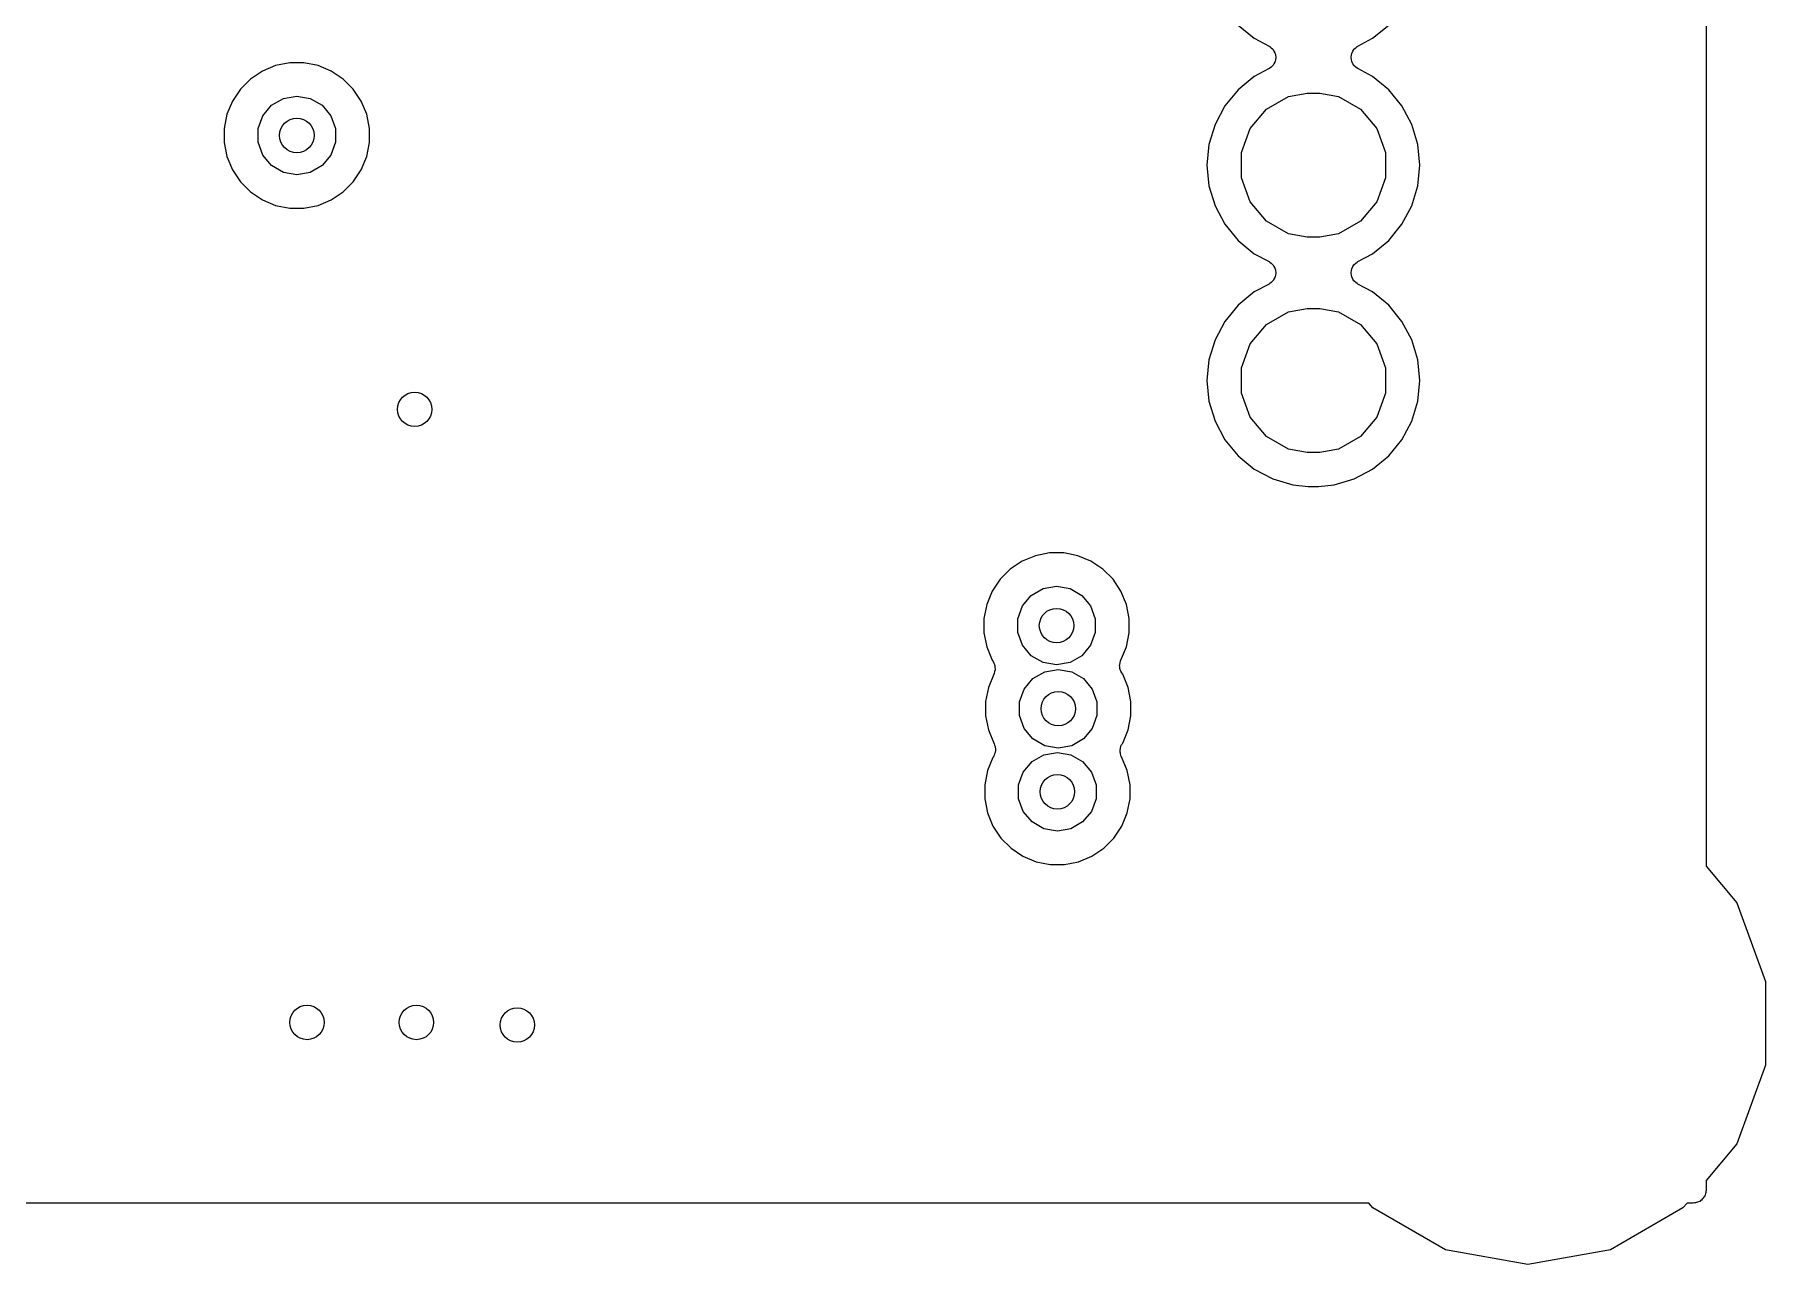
# Model space of a CAD drawing. Extents: x 91.4 to 190.2, y -113.9 to -59.9.
# Drawn here: x 169.81 to 190.22, y -113.85 to -99.35 of the extents above; entities that cross this region are included whole.
import ezdxf

# ---------------------------------------------------------------- set-up
doc = ezdxf.new("R2010")
doc.units = 0
doc.header["$MEASUREMENT"] = 0
doc.layers.add('BLACK', color=7, linetype='CONTINUOUS')

msp = doc.modelspace()

# ---------------------------------------------------------------- linework, layer by layer
at = {"layer": 'BLACK', "linetype": 'CONTINUOUS'}
for p, q in [((189.52, -62.0385), (189.52, -109.157)), ((184.002, -99.2382), (184.192, -99.3944)), ((184.192, -99.3944), (184.367, -99.4877)), ((185.413, -99.4877), (185.588, -99.3944)), ((185.588, -99.3944), (185.778, -99.2382)), ((184.367, -99.4877), (184.371, -99.4908)), ((184.371, -99.4908), (184.375, -99.4926)), ((184.375, -99.4926), (184.391, -99.5068)), ((184.391, -99.5068), (184.408, -99.5199)), ((184.408, -99.5199), (184.41, -99.5241)), ((184.41, -99.5241), (184.414, -99.5274)), ((184.414, -99.5274), (184.424, -99.5461)), ((184.424, -99.5461), (184.435, -99.5641)), ((184.435, -99.5641), (184.436, -99.569)), ((184.436, -99.569), (184.439, -99.5733)), ((184.439, -99.5733), (184.442, -99.5943)), ((184.442, -99.5943), (184.446, -99.6151)), ((185.334, -99.6151), (185.338, -99.5943)), ((185.338, -99.5943), (185.341, -99.5733)), ((185.341, -99.5733), (185.344, -99.569)), ((185.344, -99.569), (185.345, -99.5641)), ((185.345, -99.5641), (185.356, -99.5461)), ((185.356, -99.5461), (185.366, -99.5274)), ((185.366, -99.5274), (185.37, -99.5241)), ((185.37, -99.5241), (185.372, -99.5199)), ((185.372, -99.5199), (185.389, -99.5068)), ((185.389, -99.5068), (185.405, -99.4926)), ((185.405, -99.4926), (185.409, -99.4908)), ((185.409, -99.4908), (185.413, -99.4877)), ((172.494, -99.7804), (172.354, -99.8742)), ((172.65, -99.7157), (172.494, -99.7804)), ((172.816, -99.6828), (172.65, -99.7157)), ((172.984, -99.6828), (172.816, -99.6828)), ((173.15, -99.7157), (172.984, -99.6828)), ((173.306, -99.7804), (173.15, -99.7157)), ((173.446, -99.8742), (173.306, -99.7804)), ((184.367, -99.7523), (184.192, -99.8456)), ((184.371, -99.7492), (184.367, -99.7523)), ((184.375, -99.7474), (184.371, -99.7492)), ((184.391, -99.7332), (184.375, -99.7474)), ((184.408, -99.7201), (184.391, -99.7332)), ((184.41, -99.7159), (184.408, -99.7201)), ((184.414, -99.7126), (184.41, -99.7159)), ((184.424, -99.6939), (184.414, -99.7126)), ((184.435, -99.6759), (184.424, -99.6939)), ((184.436, -99.671), (184.435, -99.6759)), ((184.439, -99.6667), (184.436, -99.671)), ((184.442, -99.6457), (184.439, -99.6667)), ((184.446, -99.6249), (184.442, -99.6457)), ((184.446, -99.6151), (184.445, -99.62)), ((184.445, -99.62), (184.446, -99.6249)), ((185.335, -99.62), (185.334, -99.6151)), ((185.334, -99.6249), (185.335, -99.62)), ((185.338, -99.6457), (185.334, -99.6249)), ((185.341, -99.6667), (185.338, -99.6457)), ((185.344, -99.671), (185.341, -99.6667)), ((185.345, -99.6759), (185.344, -99.671)), ((185.356, -99.6939), (185.345, -99.6759)), ((185.366, -99.7126), (185.356, -99.6939)), ((185.37, -99.7159), (185.366, -99.7126)), ((185.372, -99.7201), (185.37, -99.7159)), ((185.389, -99.7332), (185.372, -99.7201)), ((185.405, -99.7474), (185.389, -99.7332)), ((185.409, -99.7492), (185.405, -99.7474)), ((185.413, -99.7523), (185.409, -99.7492)), ((185.588, -99.8456), (185.413, -99.7523)), ((172.234, -99.9936), (172.14, -100.134)), ((172.354, -99.8742), (172.234, -99.9936)), ((173.566, -99.9936), (173.446, -99.8742)), ((173.66, -100.134), (173.566, -99.9936)), ((184.002, -100.002), (183.846, -100.192)), ((184.192, -99.8456), (184.002, -100.002)), ((185.778, -100.002), (185.588, -99.8456)), ((185.934, -100.192), (185.778, -100.002)), ((172.14, -100.134), (172.076, -100.29)), ((172.498, -100.308), (172.602, -100.184)), ((172.602, -100.184), (172.741, -100.104)), ((172.741, -100.104), (172.9, -100.076)), ((172.9, -100.076), (173.059, -100.104)), ((173.059, -100.104), (173.198, -100.184)), ((173.198, -100.184), (173.302, -100.308)), ((173.724, -100.29), (173.66, -100.134)), ((183.846, -100.192), (183.73, -100.409)), ((184.335, -100.229), (184.595, -100.079)), ((184.595, -100.079), (184.816, -100.04)), ((184.816, -100.04), (184.964, -100.04)), ((184.964, -100.04), (185.185, -100.079)), ((185.185, -100.079), (185.445, -100.229)), ((186.05, -100.409), (185.934, -100.192)), ((172.076, -100.29), (172.043, -100.456)), ((172.443, -100.459), (172.498, -100.308)), ((173.302, -100.308), (173.357, -100.459)), ((173.757, -100.456), (173.724, -100.29)), ((183.73, -100.409), (183.658, -100.645)), ((184.143, -100.458), (184.335, -100.229)), ((185.445, -100.229), (185.637, -100.458)), ((186.122, -100.645), (186.05, -100.409)), ((172.043, -100.456), (172.043, -100.624)), ((172.043, -100.624), (172.076, -100.79)), ((172.443, -100.621), (172.443, -100.459)), ((172.498, -100.772), (172.443, -100.621)), ((173.357, -100.621), (173.302, -100.772)), ((173.357, -100.459), (173.357, -100.621)), ((173.724, -100.79), (173.757, -100.624)), ((173.757, -100.624), (173.757, -100.456)), ((184.04, -100.74), (184.143, -100.458)), ((185.637, -100.458), (185.74, -100.74)), ((172.076, -100.79), (172.14, -100.946)), ((172.602, -100.896), (172.498, -100.772)), ((173.302, -100.772), (173.198, -100.896)), ((173.66, -100.946), (173.724, -100.79)), ((183.658, -100.645), (183.634, -100.89)), ((184.04, -101.04), (184.04, -100.74)), ((185.74, -100.74), (185.74, -101.04)), ((186.146, -100.89), (186.122, -100.645)), ((172.14, -100.946), (172.234, -101.086)), ((172.741, -100.976), (172.602, -100.896)), ((172.9, -101.004), (172.741, -100.976)), ((173.059, -100.976), (172.9, -101.004)), ((173.198, -100.896), (173.059, -100.976)), ((173.566, -101.086), (173.66, -100.946)), ((183.634, -100.89), (183.658, -101.135)), ((184.143, -101.322), (184.04, -101.04)), ((185.74, -101.04), (185.637, -101.322)), ((186.122, -101.135), (186.146, -100.89)), ((172.234, -101.086), (172.354, -101.206)), ((172.354, -101.206), (172.494, -101.3)), ((173.306, -101.3), (173.446, -101.206)), ((173.446, -101.206), (173.566, -101.086)), ((183.658, -101.135), (183.73, -101.371)), ((186.05, -101.371), (186.122, -101.135)), ((172.494, -101.3), (172.65, -101.364)), ((172.65, -101.364), (172.816, -101.397)), ((172.816, -101.397), (172.984, -101.397)), ((172.984, -101.397), (173.15, -101.364)), ((173.15, -101.364), (173.306, -101.3)), ((183.73, -101.371), (183.846, -101.588)), ((184.335, -101.551), (184.143, -101.322)), ((185.637, -101.322), (185.445, -101.551)), ((185.934, -101.588), (186.05, -101.371)), ((183.846, -101.588), (184.002, -101.778)), ((184.595, -101.701), (184.335, -101.551)), ((185.445, -101.551), (185.185, -101.701)), ((185.778, -101.778), (185.934, -101.588)), ((184.002, -101.778), (184.192, -101.934)), ((184.816, -101.74), (184.595, -101.701)), ((184.964, -101.74), (184.816, -101.74)), ((185.185, -101.701), (184.964, -101.74)), ((185.588, -101.934), (185.778, -101.778)), ((184.192, -101.934), (184.367, -102.028)), ((184.367, -102.028), (184.371, -102.031)), ((184.371, -102.031), (184.375, -102.033)), ((184.375, -102.033), (184.391, -102.047)), ((184.391, -102.047), (184.408, -102.06)), ((184.408, -102.06), (184.41, -102.064)), ((185.37, -102.064), (185.372, -102.06)), ((185.372, -102.06), (185.389, -102.047)), ((185.389, -102.047), (185.405, -102.033)), ((185.405, -102.033), (185.409, -102.031)), ((185.409, -102.031), (185.413, -102.028)), ((185.413, -102.028), (185.588, -101.934)), ((184.408, -102.26), (184.391, -102.273)), ((184.41, -102.256), (184.408, -102.26)), ((184.41, -102.064), (184.414, -102.067)), ((184.414, -102.253), (184.41, -102.256)), ((184.414, -102.067), (184.424, -102.086)), ((184.424, -102.234), (184.414, -102.253)), ((184.424, -102.086), (184.435, -102.104)), ((184.435, -102.216), (184.424, -102.234)), ((184.435, -102.104), (184.436, -102.109)), ((184.436, -102.211), (184.435, -102.216)), ((184.436, -102.109), (184.439, -102.113)), ((184.439, -102.207), (184.436, -102.211)), ((184.439, -102.113), (184.442, -102.134)), ((184.442, -102.186), (184.439, -102.207)), ((184.442, -102.134), (184.446, -102.155)), ((184.446, -102.165), (184.442, -102.186)), ((184.446, -102.155), (184.445, -102.16)), ((184.445, -102.16), (184.446, -102.165)), ((185.334, -102.155), (185.338, -102.134)), ((185.335, -102.16), (185.334, -102.155)), ((185.334, -102.165), (185.335, -102.16)), ((185.338, -102.186), (185.334, -102.165)), ((185.338, -102.134), (185.341, -102.113)), ((185.341, -102.207), (185.338, -102.186)), ((185.341, -102.113), (185.344, -102.109)), ((185.344, -102.211), (185.341, -102.207)), ((185.344, -102.109), (185.345, -102.104)), ((185.345, -102.216), (185.344, -102.211)), ((185.345, -102.104), (185.356, -102.086)), ((185.356, -102.234), (185.345, -102.216)), ((185.356, -102.086), (185.366, -102.067)), ((185.366, -102.253), (185.356, -102.234)), ((185.366, -102.067), (185.37, -102.064)), ((185.37, -102.256), (185.366, -102.253)), ((185.372, -102.26), (185.37, -102.256)), ((185.389, -102.273), (185.372, -102.26)), ((184.192, -102.386), (184.002, -102.542)), ((184.367, -102.292), (184.192, -102.386)), ((184.371, -102.289), (184.367, -102.292)), ((184.375, -102.287), (184.371, -102.289)), ((184.391, -102.273), (184.375, -102.287)), ((185.405, -102.287), (185.389, -102.273)), ((185.409, -102.289), (185.405, -102.287)), ((185.413, -102.292), (185.409, -102.289)), ((185.588, -102.386), (185.413, -102.292)), ((185.778, -102.542), (185.588, -102.386)), ((184.002, -102.542), (183.846, -102.732)), ((184.335, -102.769), (184.595, -102.619)), ((184.595, -102.619), (184.816, -102.58)), ((184.816, -102.58), (184.964, -102.58)), ((184.964, -102.58), (185.185, -102.619)), ((185.185, -102.619), (185.445, -102.769)), ((185.934, -102.732), (185.778, -102.542)), ((183.846, -102.732), (183.73, -102.949)), ((184.143, -102.998), (184.335, -102.769)), ((185.445, -102.769), (185.637, -102.998)), ((186.05, -102.949), (185.934, -102.732)), ((183.73, -102.949), (183.658, -103.185)), ((184.04, -103.28), (184.143, -102.998)), ((185.637, -102.998), (185.74, -103.28)), ((186.122, -103.185), (186.05, -102.949)), ((183.658, -103.185), (183.634, -103.43)), ((184.04, -103.58), (184.04, -103.28)), ((185.74, -103.28), (185.74, -103.58)), ((186.146, -103.43), (186.122, -103.185)), ((183.634, -103.43), (183.658, -103.675)), ((186.122, -103.675), (186.146, -103.43)), ((183.658, -103.675), (183.73, -103.911)), ((184.143, -103.862), (184.04, -103.58)), ((185.74, -103.58), (185.637, -103.862)), ((186.05, -103.911), (186.122, -103.675)), ((184.335, -104.091), (184.143, -103.862)), ((185.637, -103.862), (185.445, -104.091)), ((183.73, -103.911), (183.846, -104.128)), ((184.595, -104.241), (184.335, -104.091)), ((185.445, -104.091), (185.185, -104.241)), ((185.934, -104.128), (186.05, -103.911)), ((183.846, -104.128), (184.002, -104.318)), ((184.816, -104.28), (184.595, -104.241)), ((184.964, -104.28), (184.816, -104.28)), ((185.185, -104.241), (184.964, -104.28)), ((185.778, -104.318), (185.934, -104.128)), ((184.002, -104.318), (184.192, -104.474)), ((184.192, -104.474), (184.409, -104.59)), ((185.371, -104.59), (185.588, -104.474)), ((185.588, -104.474), (185.778, -104.318)), ((184.409, -104.59), (184.645, -104.662)), ((184.645, -104.662), (184.829, -104.68)), ((184.829, -104.68), (184.951, -104.68)), ((184.951, -104.68), (185.135, -104.662)), ((185.135, -104.662), (185.371, -104.59)), ((181.61, -105.496), (181.454, -105.56)), ((181.776, -105.463), (181.61, -105.496)), ((181.944, -105.463), (181.776, -105.463)), ((182.11, -105.496), (181.944, -105.463)), ((182.266, -105.56), (182.11, -105.496)), ((181.314, -105.654), (181.194, -105.774)), ((181.454, -105.56), (181.314, -105.654)), ((182.406, -105.654), (182.266, -105.56)), ((182.526, -105.774), (182.406, -105.654)), ((181.1, -105.914), (181.036, -106.07)), ((181.194, -105.774), (181.1, -105.914)), ((181.562, -105.964), (181.701, -105.884)), ((181.701, -105.884), (181.86, -105.856)), ((181.86, -105.856), (182.019, -105.884)), ((182.019, -105.884), (182.158, -105.964)), ((182.62, -105.914), (182.526, -105.774)), ((182.684, -106.07), (182.62, -105.914)), ((181.036, -106.07), (181.003, -106.236)), ((181.403, -106.239), (181.458, -106.088)), ((181.458, -106.088), (181.562, -105.964)), ((182.158, -105.964), (182.262, -106.088)), ((182.262, -106.088), (182.317, -106.239)), ((182.717, -106.236), (182.684, -106.07)), ((181.003, -106.236), (181.003, -106.404)), ((181.403, -106.401), (181.403, -106.239)), ((182.317, -106.239), (182.317, -106.401)), ((182.717, -106.404), (182.717, -106.236)), ((181.003, -106.404), (181.036, -106.57)), ((181.458, -106.552), (181.403, -106.401)), ((181.562, -106.676), (181.458, -106.552)), ((182.262, -106.552), (182.158, -106.676)), ((182.317, -106.401), (182.262, -106.552)), ((182.684, -106.57), (182.717, -106.404)), ((181.036, -106.57), (181.1, -106.726)), ((181.1, -106.726), (181.111, -106.742)), ((181.111, -106.742), (181.12, -106.762)), ((181.701, -106.756), (181.562, -106.676)), ((181.86, -106.784), (181.701, -106.756)), ((182.019, -106.756), (181.86, -106.784)), ((182.158, -106.676), (182.019, -106.756)), ((182.605, -106.778), (182.61, -106.758)), ((182.61, -106.758), (182.615, -106.737)), ((182.615, -106.737), (182.684, -106.57)), ((181.125, -106.883), (181.056, -107.05)), ((181.12, -106.762), (181.129, -106.78)), ((181.13, -106.862), (181.125, -106.883)), ((181.129, -106.78), (181.13, -106.785)), ((181.13, -106.785), (181.132, -106.79)), ((181.135, -106.842), (181.13, -106.862)), ((181.132, -106.79), (181.133, -106.811)), ((181.133, -106.811), (181.136, -106.832)), ((181.136, -106.832), (181.135, -106.837)), ((181.135, -106.837), (181.135, -106.842)), ((181.478, -107.068), (181.582, -106.944)), ((181.582, -106.944), (181.721, -106.864)), ((181.721, -106.864), (181.88, -106.836)), ((181.88, -106.836), (182.039, -106.864)), ((182.039, -106.864), (182.178, -106.944)), ((182.178, -106.944), (182.282, -107.068)), ((182.604, -106.788), (182.605, -106.783)), ((182.607, -106.809), (182.604, -106.788)), ((182.605, -106.783), (182.605, -106.778)), ((182.608, -106.83), (182.607, -106.809)), ((182.61, -106.835), (182.608, -106.83)), ((182.611, -106.84), (182.61, -106.835)), ((182.62, -106.858), (182.611, -106.84)), ((182.629, -106.878), (182.62, -106.858)), ((182.64, -106.894), (182.629, -106.878)), ((182.704, -107.05), (182.64, -106.894)), ((181.056, -107.05), (181.023, -107.216)), ((181.423, -107.219), (181.478, -107.068)), ((182.282, -107.068), (182.337, -107.219)), ((182.737, -107.216), (182.704, -107.05)), ((181.023, -107.216), (181.023, -107.384)), ((181.423, -107.381), (181.423, -107.219)), ((182.337, -107.219), (182.337, -107.381)), ((182.737, -107.384), (182.737, -107.216)), ((181.023, -107.384), (181.056, -107.55)), ((181.056, -107.55), (181.123, -107.713)), ((181.478, -107.532), (181.423, -107.381)), ((181.582, -107.656), (181.478, -107.532)), ((182.282, -107.532), (182.178, -107.656)), ((182.337, -107.381), (182.282, -107.532)), ((182.64, -107.706), (182.704, -107.55)), ((182.704, -107.55), (182.737, -107.384)), ((181.123, -107.713), (181.126, -107.716)), ((181.126, -107.716), (181.13, -107.732)), ((181.13, -107.732), (181.137, -107.747)), ((181.137, -107.747), (181.137, -107.757)), ((181.137, -107.757), (181.14, -107.766)), ((181.14, -107.766), (181.139, -107.783)), ((181.721, -107.736), (181.582, -107.656)), ((181.88, -107.764), (181.721, -107.736)), ((182.039, -107.736), (181.88, -107.764)), ((182.178, -107.656), (182.039, -107.736)), ((182.61, -107.781), (182.613, -107.772)), ((182.613, -107.762), (182.62, -107.747)), ((182.613, -107.772), (182.613, -107.762)), ((182.62, -107.747), (182.624, -107.731)), ((182.624, -107.731), (182.63, -107.723)), ((182.63, -107.723), (182.634, -107.714)), ((182.634, -107.714), (182.64, -107.706)), ((181.11, -107.874), (181.046, -108.03)), ((181.116, -107.866), (181.11, -107.874)), ((181.12, -107.857), (181.116, -107.866)), ((181.126, -107.849), (181.12, -107.857)), ((181.13, -107.833), (181.126, -107.849)), ((181.137, -107.818), (181.13, -107.833)), ((181.14, -107.799), (181.137, -107.808)), ((181.137, -107.808), (181.137, -107.818)), ((181.139, -107.783), (181.14, -107.799)), ((181.468, -108.048), (181.572, -107.924)), ((181.572, -107.924), (181.711, -107.844)), ((181.711, -107.844), (181.87, -107.816)), ((181.87, -107.816), (182.029, -107.844)), ((182.029, -107.844), (182.168, -107.924)), ((182.168, -107.924), (182.272, -108.048)), ((182.611, -107.797), (182.61, -107.781)), ((182.61, -107.814), (182.611, -107.797)), ((182.613, -107.823), (182.61, -107.814)), ((182.613, -107.833), (182.613, -107.823)), ((182.62, -107.848), (182.613, -107.833)), ((182.624, -107.864), (182.62, -107.848)), ((182.627, -107.867), (182.624, -107.864)), ((182.694, -108.03), (182.627, -107.867)), ((181.046, -108.03), (181.013, -108.196)), ((181.413, -108.199), (181.468, -108.048)), ((182.272, -108.048), (182.327, -108.199)), ((182.727, -108.196), (182.694, -108.03)), ((181.013, -108.196), (181.013, -108.364)), ((181.013, -108.364), (181.046, -108.53)), ((181.413, -108.361), (181.413, -108.199)), ((181.468, -108.512), (181.413, -108.361)), ((182.327, -108.361), (182.272, -108.512)), ((182.327, -108.199), (182.327, -108.361)), ((182.694, -108.53), (182.727, -108.364)), ((182.727, -108.364), (182.727, -108.196)), ((181.046, -108.53), (181.11, -108.686)), ((181.572, -108.636), (181.468, -108.512)), ((182.272, -108.512), (182.168, -108.636)), ((182.63, -108.686), (182.694, -108.53)), ((181.11, -108.686), (181.204, -108.826)), ((181.711, -108.716), (181.572, -108.636)), ((181.87, -108.744), (181.711, -108.716)), ((182.029, -108.716), (181.87, -108.744)), ((182.168, -108.636), (182.029, -108.716)), ((182.536, -108.826), (182.63, -108.686)), ((181.204, -108.826), (181.324, -108.946)), ((181.324, -108.946), (181.464, -109.04)), ((182.276, -109.04), (182.416, -108.946)), ((182.416, -108.946), (182.536, -108.826)), ((181.464, -109.04), (181.62, -109.104)), ((181.62, -109.104), (181.786, -109.137)), ((181.786, -109.137), (181.954, -109.137)), ((181.954, -109.137), (182.12, -109.104)), ((182.12, -109.104), (182.276, -109.04)), ((189.52, -109.157), (189.882, -109.588)), ((189.882, -109.588), (190.22, -110.516)), ((190.22, -110.516), (190.22, -111.504)), ((190.22, -111.504), (189.882, -112.432)), ((189.882, -112.432), (189.52, -112.863)), ((189.52, -112.863), (189.52, -112.98)), ((189.475, -113.085), (189.466, -113.095)), ((189.485, -113.076), (189.475, -113.085)), ((189.491, -113.065), (189.485, -113.076)), ((189.5, -113.055), (189.491, -113.065)), ((189.504, -113.043), (189.5, -113.055)), ((189.511, -113.031), (189.504, -113.043)), ((189.513, -113.018), (189.511, -113.031)), ((189.518, -113.006), (189.513, -113.018)), ((189.52, -112.98), (189.518, -112.993)), ((189.518, -112.993), (189.518, -113.006)), ((185.544, -113.13), (106.765, -113.13)), ((185.592, -113.188), (185.544, -113.13)), ((186.448, -113.682), (185.592, -113.188)), ((189.248, -113.188), (188.392, -113.682)), ((189.296, -113.13), (189.248, -113.188)), ((189.37, -113.13), (189.296, -113.13)), ((189.383, -113.128), (189.37, -113.13)), ((189.396, -113.128), (189.383, -113.128)), ((189.408, -113.123), (189.396, -113.128)), ((189.421, -113.121), (189.408, -113.123)), ((189.433, -113.114), (189.421, -113.121)), ((189.445, -113.11), (189.433, -113.114)), ((189.455, -113.101), (189.445, -113.11)), ((189.466, -113.095), (189.455, -113.101)), ((187.42, -113.853), (186.448, -113.682)), ((188.392, -113.682), (187.42, -113.853))]:
    msp.add_line(p, q, dxfattribs=at)
at = {"layer": 'BLACK'}
for centre in [(172.9, -100.54), (174.29, -103.77), (181.86, -106.32), (181.88, -107.3), (181.87, -108.28), (173.02, -111), (174.31, -111), (175.5, -111.03)]:
    msp.add_circle(centre, 0.2032, dxfattribs=at)

doc.saveas('drawing.dxf')
